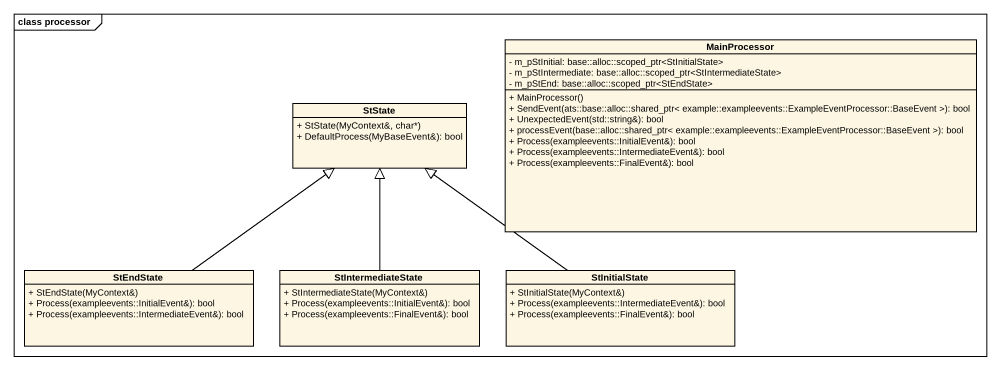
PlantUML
@startuml
mainframe class processor
hide circle
hide empty members
skinparam classAttributeIconSize 0
class MainProcessor {
  - m_pStInitial: base::alloc::scoped_ptr<StInitialState>
  - m_pStIntermediate: base::alloc::scoped_ptr<StIntermediateState>
  - m_pStEnd: base::alloc::scoped_ptr<StEndState>
  + MainProcessor()
  + SendEvent(ats::base::alloc::shared_ptr< example::exampleevents::ExampleEventProcessor::BaseEvent >): bool
  + UnexpectedEvent(std::string&): bool
  + processEvent(base::alloc::shared_ptr< example::exampleevents::ExampleEventProcessor::BaseEvent >): bool
  + Process(exampleevents::InitialEvent&): bool
  + Process(exampleevents::IntermediateEvent&): bool
  + Process(exampleevents::FinalEvent&): bool
}
class StState {
  + StState(MyContext&, char*)
  + DefaultProcess(MyBaseEvent&): bool
}
class StEndState {
  + StEndState(MyContext&)
  + Process(exampleevents::InitialEvent&): bool
  + Process(exampleevents::IntermediateEvent&): bool
}
class StIntermediateState {
  + StIntermediateState(MyContext&)
  + Process(exampleevents::InitialEvent&): bool
  + Process(exampleevents::FinalEvent&): bool
}
class StInitialState {
  + StInitialState(MyContext&)
  + Process(exampleevents::IntermediateEvent&): bool
  + Process(exampleevents::FinalEvent&): bool
}
StEndState -up-|> StState
StIntermediateState -up-|> StState
StInitialState -up-|> StState
@enduml
